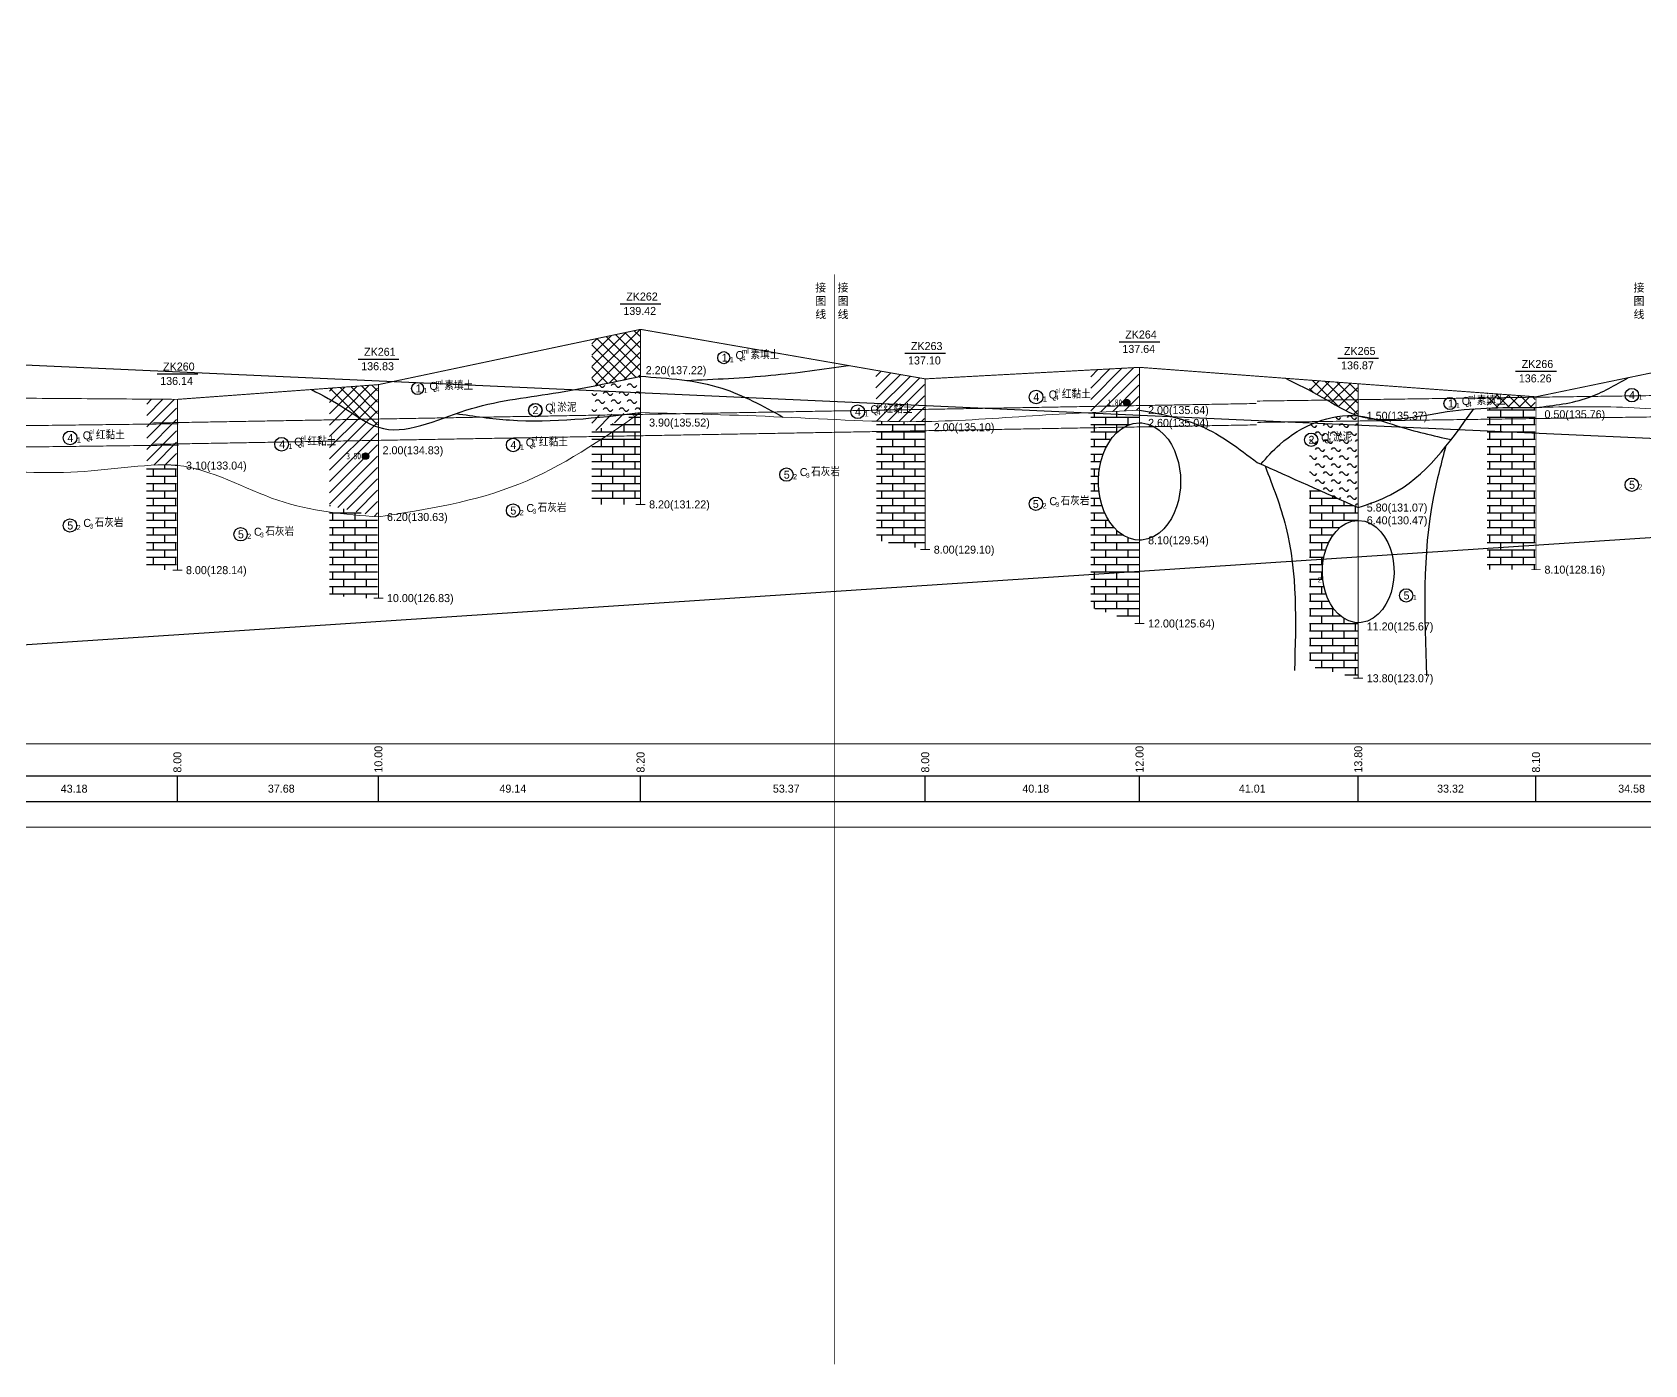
# Model space of a CAD drawing. Header units: inches. Extents: x -205 to 12199, y -11610 to -150.
# Drawn here: x 1902 to 2405, y -9451 to -9034 of the extents above; entities that cross this region are included whole.
import ezdxf

# ---------------------------------------------------------------- set-up
doc = ezdxf.new("R2010")
doc.units = ezdxf.units.IN
doc.header["$MEASUREMENT"] = 0
for name, pattern in [('ACAD_ISO03W100', [30, 12, -18]), ('ACAD_ISO05W100', [34, 24, -3, 0.5, -3, 0.5, -3]), ('ACAD_ISO12W100', [21, 12, -3, 0, -3, 0, -3])]:
    doc.linetypes.add(name, pattern=pattern)
for name, color, linetype in [('GiCAD_PouMian', 7, 'Continuous'), ('GICAD_QUYANG', 7, 'Continuous'), ('地质-图框', 7, 'Continuous'), ('地质-地层符号', 3, 'Continuous'), ('地质-地层线', 7, 'Continuous'), ('地质-地面线', 7, 'Continuous'), ('地质-填充花纹', 4, 'Continuous'), ('地质-文字', 7, 'Continuous'), ('地质-标注栏', 7, 'Continuous'), ('地质-钻孔', 7, 'Continuous'), ('挡墙底', 7, 'Continuous'), ('管底', 7, 'Continuous'), ('红线', 1, 'ACAD_ISO05W100')]:
    doc.layers.add(name, color=color, linetype=linetype)
doc.styles.add('LZ_PMT_LINE', font='', dxfattribs={"height": 2})
doc.styles.get("Standard").update_dxf_attribs({"font": ''})
doc.styles.add('地层编号', font='Comfont.shx', dxfattribs={"width": 0.7, "height": 2.5, "bigfont": 'Hztxt12a.shx'})
doc.styles.add('层底标注', font='Comfont.shx', dxfattribs={"width": 0.7, "height": 2.5, "bigfont": 'Hztxt12a.shx'})
doc.styles.add('岩土名称', font='Comfont.shx', dxfattribs={"width": 0.7, "height": 2.5, "bigfont": 'Hztxt12a.shx'})
doc.styles.add('时代', font='Comfont.shx', dxfattribs={"width": 0.7, "height": 2.5, "bigfont": 'Hztxt12a.shx'})
doc.styles.add('标注栏数据', font='Comfont.shx', dxfattribs={"width": 0.7, "height": 2.5, "bigfont": 'Hztxt12a.shx'})
doc.styles.add('钻孔标注', font='Comfont.shx', dxfattribs={"width": 0.7, "height": 2.5, "bigfont": 'Hztxt12a.shx'})
doc.styles.get('LZ_PMT_LINE').set_extended_font_data('SimSun')
doc.styles.get('Standard').set_extended_font_data('SimSun')
doc.linetypes.add('bzhjcx', pattern='A,0.001,[2,XX1.shx,S=1,R=0,X=1,Y=0],-2', length=2.001)
doc.linetypes.add('rd', pattern='A,0.7,1,[1,rd.shx,S=5,R=180,X=0,Y=0],1', length=2.7)
doc.linetypes.add('swx', pattern='A,7,-1.5,["●",LZ_PMT_LINE,S=0.05,R=0,X=0,Y=0],-1.5', length=10)
pattern_1 = [(0, (-5613.593, -12402.1654), (0, 2.3), []), (90, (-5613.593, -12402.1654), (-3.5, 2.3), [2.3, -2.3])]
pattern_2 = [(45, (-5613.593, -12402.1654), (-1.76776695, 1.76776695), [])]
pattern_3 = [(45, (-5613.593, -12402.1654), (-1.76776695, 1.76776695), []), (135, (-5613.593, -12402.1654), (-1.76776695, -1.76776695), [])]
pattern_4 = [(0, (-5703.593, -12402.1654), (0, 2.3), []), (90, (-5703.593, -12402.1654), (-3.5, 2.3), [2.3, -2.3])]
pattern_5 = [(45, (-5703.593, -12402.1654), (-1.76776695, 1.76776695), []), (135, (-5703.593, -12402.1654), (-1.76776695, -1.76776695), [])]

# ---------------------------------------------------------------- blocks, each defined once
blk = doc.blocks.new('gkqy_yuan.dwg不标')
at = {"layer": 'GiCAD_PouMian'}
h = blk.add_hatch(color=7, dxfattribs=at)
edge = h.paths.add_edge_path()
edge.add_arc((0, 0), 1, 0, 360)
at = {"layer": 'GICAD_QUYANG', "color": 7}
blk.add_circle((0, 0), 1, dxfattribs=at)

msp = doc.modelspace()

# ---------------------------------------------------------------- hatches: boundary and pattern name
at = {"layer": '地质-填充花纹', "linetype": 'Continuous'}
h = msp.add_hatch(dxfattribs=at)
h.set_pattern_fill('GKSTT', scale=0.5, style=0, pattern_type=2)
h.set_pattern_definition(pattern_3)
h.paths.add_polyline_path([(2091.31597, -9141.84656), (2083.91696, -9143.40846), (2079.01885, -9144.41271), (2076.31597, -9144.94288), (2076.31597, -9130.34192), (2091.31597, -9127.17982)])
h = msp.add_hatch(dxfattribs=at)
h.set_pattern_fill('GKNXT', scale=0.5, style=0, pattern_type=2)
h.set_pattern_definition(pattern_2)
h.paths.add_polyline_path([(2247.22668, -9152.33932), (2238.95779, -9152.74337), (2233.96409, -9152.99433), (2232.22668, -9153.08493), (2232.22668, -9139.81365), (2247.22668, -9139.00721)])
h = msp.add_hatch(dxfattribs=at)
h.set_pattern_fill('GKSTT', scale=0.5, style=0, pattern_type=2)
h.set_pattern_definition(pattern_3)
h.paths.add_polyline_path([(2009.40862, -9157.60115), (2003.37671, -9154.56262), (1999.19146, -9151.82709), (1994.40862, -9149.02523), (1994.40862, -9145.51075), (2009.40862, -9144.41207)])
h = msp.add_hatch(dxfattribs=at)
h.set_pattern_fill('GKYN', scale=0.5, style=0, pattern_type=2)
h.set_pattern_definition([(45, (-5615.093, -12402.1654), (-2.5, 2.5), [0.707107, -2.828427]), (0, (-5614.593, -12401.6654), (2.5, 2.5), [0.5, -4.5]), (315, (-5614.093, -12401.6654), (4.9999895, -1.06e-05), [1.414214, -2.12132]), (0, (-5613.093, -12402.6654), (2.5, 2.5), [0.5, -4.5]), (45, (-5612.593, -12402.6654), (-2.5, 2.5), [0.707107, -2.828427])])
h.paths.add_polyline_path([(2091.31597, -9153.14116), (2085.55723, -9153.46457), (2080.5651, -9153.74493), (2076.31597, -9153.98357), (2076.31597, -9144.94288), (2079.01885, -9144.41271), (2083.91696, -9143.40846), (2091.31597, -9141.84656)])
h = msp.add_hatch(dxfattribs=at)
h.set_pattern_fill('GKNXT', scale=0.5, style=0, pattern_type=2)
h.set_pattern_definition(pattern_2)
h.paths.add_polyline_path([(2180.266, -9155.92728), (2171.01078, -9155.93547), (2166.01183, -9155.83463), (2165.266, -9155.81132), (2165.07, -9139.90798), (2168.87567, -9140.56971), (2173.34444, -9141.34674), (2180.266, -9142.66081)])
h = msp.add_hatch(dxfattribs=at)
h.set_pattern_fill('GKSTT', scale=0.5, style=0, pattern_type=2)
h.set_pattern_definition(pattern_5)
h.paths.add_polyline_path([(2315.57047, -9144.10835), (2315.57047, -9154.00922), (2308.74833, -9150.79156), (2304.42984, -9148.27157), (2300.57047, -9146.22758), (2300.57047, -9142.98169)])
h = msp.add_hatch(dxfattribs=at)
h.set_pattern_fill('GKNXT', scale=0.5, style=0, pattern_type=2)
h.set_pattern_definition(pattern_2)
h.paths.add_polyline_path([(1946.60562, -9148.99192), (1946.60562, -9169.64373), (1937.30083, -9169.48276), (1937.30083, -9148.97406)])
h = msp.add_hatch(dxfattribs=at)
h.set_pattern_fill('GKNXT', scale=0.5, style=0, pattern_type=2)
h.set_pattern_definition(pattern_2)
h.paths.add_polyline_path([(1999.19146, -9151.82709), (2003.37671, -9154.56262), (2009.40862, -9157.60115), (2009.40862, -9185.66881), (2002.433, -9184.04269), (1997.56972, -9182.88149), (1994.40862, -9182.09968), (1994.40862, -9149.02523)])
h = msp.add_hatch(dxfattribs=at)
h.set_pattern_fill('GKSTT', scale=0.5, style=0, pattern_type=2)
h.set_pattern_definition(pattern_5)
h.paths.add_polyline_path([(2371.10627, -9148.1755), (2371.10627, -9151.52751), (2363.5318, -9151.53877), (2358.53279, -9151.6329), (2356.10627, -9151.73874), (2356.10627, -9147.07711)])
h = msp.add_hatch(dxfattribs=at)
h.set_pattern_fill('GKNXT', scale=0.5, style=0, pattern_type=2)
h.set_pattern_definition(pattern_2)
h.paths.add_polyline_path([(2091.31597, -9153.22662), (2083.13125, -9156.48422), (2078.48568, -9158.33321), (2076.31597, -9159.19677), (2076.31597, -9153.98357), (2080.5651, -9153.74493), (2085.55723, -9153.46457), (2091.31597, -9153.14116)])
h = msp.add_hatch(dxfattribs=at)
h.set_pattern_fill('GKSHY', scale=0.5, style=0, pattern_type=2)
h.set_pattern_definition(pattern_1)
h.paths.add_polyline_path([(2091.31597, -9181.79378), (2076.31597, -9181.79378), (2076.31597, -9159.19677), (2078.48568, -9158.33321), (2083.13125, -9156.48422), (2091.31597, -9153.22662)])
h = msp.add_hatch(dxfattribs=at)
h.set_pattern_fill('GKSHY', scale=0.5, style=0, pattern_type=2)
h.set_pattern_definition(pattern_1)
h.paths.add_polyline_path([(2247.22668, -9156.35488), (2245.49292, -9156.54746), (2243.60042, -9157.1834), (2241.86532, -9158.17253), (2240.32167, -9159.44094), (2238.97942, -9160.92155), (2237.83535, -9162.56058), (2236.88085, -9164.31707), (2236.10614, -9166.16011), (2235.50226, -9168.0661), (2235.0619, -9170.01644), (2234.77961, -9171.9959), (2234.6519, -9173.99132), (2234.67717, -9175.99067), (2234.85575, -9177.98219), (2235.18985, -9179.95354), (2235.68361, -9181.89103), (2236.3431, -9183.77847), (2237.17623, -9185.59579), (2238.19236, -9187.31728), (2239.40118, -9188.90902), (2240.81015, -9190.32607), (2242.41918, -9191.51008), (2244.21162, -9192.39049), (2246.14321, -9192.89454), (2247.22668, -9192.97517), (2247.22668, -9218.91117), (2242.68153, -9217.40948), (2237.88791, -9215.81727), (2233.09734, -9214.20923), (2232.22668, -9213.91238), (2232.22668, -9153.08493), (2233.96409, -9152.99433), (2238.95779, -9152.74337), (2247.22668, -9152.33932)])
h = msp.add_hatch(dxfattribs=at)
h.set_pattern_fill('GKYN', scale=0.5, style=0, pattern_type=2)
h.set_pattern_definition([(45, (-5705.093, -12402.1654), (-2.5, 2.5), [0.707107, -2.828427]), (0, (-5704.593, -12401.6654), (2.5, 2.5), [0.5, -4.5]), (315, (-5704.093, -12401.6654), (4.9999895, -1.06e-05), [1.414214, -2.12132]), (0, (-5703.093, -12402.6654), (2.5, 2.5), [0.5, -4.5]), (45, (-5702.593, -12402.6654), (-2.5, 2.5), [0.707107, -2.828427])])
h.paths.add_polyline_path([(2303.75629, -9155.74211), (2308.74833, -9154.43618), (2315.57047, -9154.00922), (2315.57047, -9182.68235), (2307.03061, -9178.87541), (2302.46383, -9176.8396), (2300.57047, -9175.99557), (2300.60938, -9157.00807)])
h = msp.add_hatch(dxfattribs=at)
h.set_pattern_fill('GKSHY', scale=0.5, style=0, pattern_type=2)
h.set_pattern_definition(pattern_4)
h.paths.add_polyline_path([(2371.10627, -9202.19381), (2356.10627, -9202.19381), (2356.10627, -9151.73874), (2358.53279, -9151.6329), (2363.5318, -9151.53877), (2371.10627, -9151.52751)])
h = msp.add_hatch(dxfattribs=at)
h.set_pattern_fill('GKSHY', scale=0.5, style=0, pattern_type=2)
h.set_pattern_definition(pattern_1)
h.paths.add_polyline_path([(2166.01183, -9155.83463), (2171.01078, -9155.93547), (2180.266, -9155.92728), (2180.266, -9195.87121), (2175.67841, -9194.84628), (2170.80365, -9193.93946), (2165.8965, -9193.16373), (2165.266, -9193.07589), (2165.266, -9155.81132)])
h = msp.add_hatch(dxfattribs=at)
h.set_pattern_fill('GKSHY', scale=0.5, style=0, pattern_type=2)
h.set_pattern_definition(pattern_1)
h.paths.add_polyline_path([(1946.60562, -9169.64373), (1946.60562, -9202.31988), (1937.21811, -9202.2502), (1937.21811, -9169.48276)])
h = msp.add_hatch(dxfattribs=at)
h.set_pattern_fill('GKSHY', scale=0.5, style=0, pattern_type=2)
h.set_pattern_definition(pattern_4)
h.paths.add_polyline_path([(2302.46383, -9176.8396), (2307.03061, -9178.87541), (2315.57047, -9182.68235), (2315.57047, -9186.8256), (2313.84168, -9187.0455), (2311.97988, -9187.76391), (2310.31245, -9188.86236), (2308.87142, -9190.24588), (2307.65995, -9191.83508), (2306.66858, -9193.57063), (2305.88462, -9195.40949), (2305.29626, -9197.32013), (2304.89413, -9199.27855), (2304.67169, -9201.26547), (2304.62532, -9203.26429), (2304.75426, -9205.25948), (2305.06063, -9207.23519), (2305.54939, -9209.17376), (2306.22845, -9211.05399), (2307.10842, -9212.84877), (2308.20183, -9214.5217), (2309.52061, -9216.02269), (2311.06987, -9217.28318), (2312.83525, -9218.21499), (2314.76472, -9218.72255), (2315.57047, -9218.77693), (2315.57047, -9236.06446), (2300.57047, -9232.30406), (2300.57047, -9175.99557)])
h = msp.add_hatch(dxfattribs=at)
h.set_pattern_fill('GKSHY', scale=0.5, style=0, pattern_type=2)
h.set_pattern_definition(pattern_1)
h.paths.add_polyline_path([(1997.56972, -9182.88149), (2002.433, -9184.04269), (2009.40862, -9185.66881), (2009.40862, -9211.06042), (2004.1689, -9211.06042), (1999.28997, -9210.66983), (1994.40862, -9209.96763), (1994.40862, -9182.09968)])

# ---------------------------------------------------------------- linework, layer by layer
for points in [[(2105.83835, -9143.0848), (2132.3015, -9141.47444), (2156.5347, -9138.42387)], [(2285.38797, -9169.22742), (2291.29108, -9163.07315), (2315.82047, -9154.12714), (2327.90504, -9157.26638), (2344.8708, -9161.58282)], [(2343.11319, -9163.80739), (2339.34822, -9179.32628), (2337.19303, -9235.32755)], [(2286.68847, -9169.80717), (2293.18764, -9188.80182), (2295.88512, -9233.71213)]]:
    msp.add_spline(points, degree=3)
at = {"layer": '地质-地层符号', "color": 7, "linetype": 'Continuous'}
for centre, major_axis in [((2117.56149, -9135.97128), (0, 1.875)), ((2021.92489, -9145.60106), (0, 1.875)), ((2215.15339, -9148.27554), (0, 2.125)), ((2344.47219, -9150.28451), (0, 1.875)), ((2401.30982, -9147.68443), (0, 2.125)), ((2058.64059, -9152.35759), (0, 2.08333)), ((2058.71732, -9152.38469), (0, 2.08333)), ((2159.43554, -9152.88022), (0, 2.125)), ((1913.33862, -9161.04256), (0, 2.125)), ((2301.10073, -9161.62819), (0, 2.08333)), ((1979.41417, -9163.00889), (0, 2.125)), ((2051.76935, -9163.24223), (0, 2.125)), ((2137.15637, -9172.50888), (0, 2.08333)), ((2401.26815, -9175.68443), (0, 2.08333)), ((2215.11172, -9181.60887), (0, 2.08333)), ((2051.72768, -9183.74222), (0, 2.08333)), ((1913.29695, -9188.39449), (0, 2.08333)), ((1966.61941, -9191.146), (0, 2.08333)), ((2330.79707, -9210.25112), (0, 2.08333))]:
    msp.add_ellipse(centre, major_axis=major_axis, ratio=1, dxfattribs=at)
at = {"layer": '地质-地层线', "color": 0, "linetype": 'rd', "flags": 128}
for points in [[(2260.31001, -9174.66802), (2260.23299, -9176.66605), (2260.00213, -9178.65217), (2259.61456, -9180.6137), (2259.0655, -9182.53622), (2258.34823, -9184.40242), (2257.45427, -9186.19055), (2256.37398, -9187.87241), (2255.09803, -9189.41071), (2253.62076, -9190.75612), (2251.94664, -9191.84574), (2250.10052, -9192.6065), (2248.1377, -9192.96944), (2247.47668, -9192.99378), (2246.14321, -9192.89454), (2244.21162, -9192.39049), (2242.41918, -9191.51008), (2240.81015, -9190.32607), (2239.40118, -9188.90902), (2238.19236, -9187.31728), (2237.17623, -9185.59579), (2236.3431, -9183.77846), (2235.68361, -9181.89103), (2235.18985, -9179.95354), (2234.85575, -9177.98218), (2234.67717, -9175.99067), (2234.6519, -9173.99132), (2234.77961, -9171.9959), (2235.0619, -9170.01644), (2235.50226, -9168.0661), (2236.10614, -9166.16011), (2236.88085, -9164.31707), (2237.83535, -9162.56058), (2238.97942, -9160.92155), (2240.32167, -9159.44094), (2241.86532, -9158.17253), (2243.60042, -9157.1834), (2245.49292, -9156.54746), (2247.47668, -9156.32711), (2248.15281, -9156.35257), (2250.11504, -9156.71872), (2251.96002, -9157.48226), (2253.63271, -9158.57408), (2255.10846, -9159.92118), (2256.38289, -9161.46073), (2257.46173, -9163.14353), (2258.35431, -9164.93235), (2259.07029, -9166.79904), (2259.6181, -9168.72192), (2260.00446, -9170.68369), (2260.23415, -9172.66995)], [(2327.0129, -9203.38216), (2326.87358, -9205.37665), (2326.55663, -9207.35068), (2326.05689, -9209.28644), (2325.36631, -9211.16247), (2324.47412, -9212.95118), (2323.36772, -9214.61552), (2322.03538, -9216.10444), (2320.47271, -9217.34818), (2318.69576, -9218.25757), (2316.75928, -9218.73749), (2315.82047, -9218.7938), (2314.76472, -9218.72256), (2312.83525, -9218.21499), (2311.06987, -9217.28319), (2309.52061, -9216.02269), (2308.20183, -9214.5217), (2307.10842, -9212.84877), (2306.22845, -9211.05399), (2305.54939, -9209.17375), (2305.06063, -9207.23519), (2304.75426, -9205.25948), (2304.62532, -9203.26429), (2304.67169, -9201.26547), (2304.89413, -9199.27855), (2305.29626, -9197.32013), (2305.88462, -9195.40949), (2306.66858, -9193.57063), (2307.65995, -9191.83508), (2308.87142, -9190.24588), (2310.31245, -9188.86236), (2311.97988, -9187.76391), (2313.84168, -9187.0455), (2315.82047, -9186.7938), (2315.93837, -9186.79469), (2317.91326, -9187.0756), (2319.76526, -9187.81908), (2321.41985, -9188.93689), (2322.84725, -9190.33453), (2324.04542, -9191.93382), (2325.02421, -9193.67652), (2325.79633, -9195.5204), (2326.37348, -9197.43446), (2326.76487, -9199.39506), (2326.97686, -9201.38312)]]:
    msp.add_lwpolyline(points, close=True, dxfattribs=at)
at = {"layer": '地质-地层线', "color": 7, "linetype": 'bzhjcx', "lineweight": 0}
for points, knots in [([(2371.35627, -9151.52714), (2380.92912, -9151.31183), (2400.07482, -9150.88122), (2426.78381, -9154.00465), (2445.82596, -9146.52681), (2459.3818, -9142.48915), (2472.7436, -9139.55387), (2485.46875, -9129.97778), (2497.43758, -9138.49388), (2509.67987, -9144.01342), (2526.30241, -9157.61538), (2541.41689, -9154.24831), (2549.62665, -9151.68299)], [0, 0, 0, 0, 28.819748731, 57.639497462, 78.744744499, 89.298410716, 99.849991536, 120.955238574, 126.964205722, 141.686175523, 162.417112472, 186.611291417, 186.611291417, 186.611291417, 186.611291417]), ([(1606.85562, -9203.72572), (1613.58872, -9202.93126), (1631.89918, -9197.5665), (1658.53081, -9196.26818), (1688.34895, -9191.79363), (1716.71351, -9188.04061), (1745.06425, -9184.92495), (1775.14064, -9178.40116), (1806.02618, -9185.51613), (1835.964, -9197.35276), (1858.34245, -9182.82245), (1881.45382, -9169.67671), (1912.8324, -9173.74172), (1935.94801, -9169.00987), (1946.85562, -9169.50247)], [1180.636197901, 1180.636197901, 1180.636197901, 1180.636197901, 1200.987491099, 1233.678145753, 1262.302481507, 1290.926817261, 1319.551153016, 1348.17548877, 1381.513107285, 1414.850725799, 1436.184780666, 1457.518835533, 1493.560249687, 1526.889464023, 1526.889464023, 1526.889464023, 1526.889464023]), ([(1944.1967, -9169.48276), (1945.08346, -9169.52966), (1956.56768, -9170.13695), (1978.20829, -9183.23584), (1999.17518, -9184.89667), (2009.65862, -9185.72709)], [1526.889464023, 1526.889464023, 1526.889464023, 1526.889464023, 1529.60166384, 1562.014450739, 1594.427237638, 1594.427237638, 1594.427237638, 1594.427237638])]:
    msp.add_open_spline(points, degree=3, knots=knots, dxfattribs=at)
at = {"layer": '地质-地层线', "color": 7, "lineweight": 25}
for points in [[(1988.72429, -9145.92709), (1999.19146, -9151.82709), (2009.65862, -9157.72709), (2036.96107, -9152.41599), (2064.26352, -9147.10488), (2091.56597, -9141.79378)], [(2091.56597, -9141.79378), (2116.96629, -9145.51129), (2136.04098, -9154.52709)], [(2293.03921, -9142.41601), (2304.42984, -9148.27157), (2315.82047, -9154.12714), (2343.58837, -9152.82714), (2371.35627, -9151.52714)], [(2371.35627, -9151.52714), (2387.79183, -9148.42952), (2400.176, -9142.22711)], [(2033.95692, -9153.42688), (2050.6123, -9155.4271), (2091.56597, -9153.12712)]]:
    msp.add_spline(points, degree=3, dxfattribs=at)
at = {"layer": '地质-地层线', "color": 7, "linetype": 'bzhjcx', "lineweight": 0}
for points in [[(2009.65862, -9185.72709), (2053.57949, -9175.4719), (2091.56597, -9153.12712)], [(2091.56597, -9153.12712), (2136.04098, -9154.52709), (2180.516, -9155.92706), (2213.99634, -9154.12708), (2247.47668, -9152.32711)]]:
    msp.add_spline(points, degree=3, dxfattribs=at)
at = {"layer": '地质-地层线', "color": 7, "linetype": 'bzhjcx', "lineweight": 25}
for points in [[(2247.47668, -9152.32711), (2266.71926, -9157.38526), (2284.1967, -9168.69637)], [(2315.82047, -9182.7938), (2325.91052, -9178.79541), (2351.88471, -9151.95787)]]:
    msp.add_spline(points, degree=3, dxfattribs=at)
at = {"layer": '地质-地层线', "color": 7, "linetype": 'bzhjcx', "lineweight": 25, "start_tangent": (0.913356264, -0.407161312), "end_tangent": (0.913356264, -0.407161312)}
msp.add_spline([(2284.1967, -9168.69637), (2315.82047, -9182.7938)], degree=3, dxfattribs=at)
at = {"layer": '地质-地面线', "color": 0, "linetype": 'Continuous', "const_width": 0.3}
for points in [[(2284.1967, -9141.75184), (2315.82047, -9144.12713), (2371.35627, -9148.19381), (2428.99573, -9136.26042), (2489.71869, -9121.6604), (2525.88978, -9133.26043), (2587.32431, -9128.19381), (2624.1967, -9132.05467)], [(1944.1967, -9148.97406), (1946.85562, -9148.99377), (2009.65862, -9144.39376), (2091.56597, -9127.12712), (2180.516, -9142.59373), (2247.47668, -9138.99377), (2284.1967, -9141.75184)], [(1606.85562, -9138.97159), (1659.95155, -9140.28016), (1773.47087, -9156.0135), (1839.11747, -9149.01348), (1877.55031, -9148.48014), (1946.85562, -9148.99377)]]:
    msp.add_lwpolyline(points, dxfattribs=at)
at = {"layer": '地质-标注栏', "color": 7, "linetype": 'Continuous', "const_width": 0.3}
for points in [[(1566.85541, -9256.61336), (1956.85541, -9256.61336)], [(1904.19649, -9256.59365), (2294.19649, -9256.59365)], [(2244.19649, -9256.59365), (2634.19649, -9256.59365)], [(1566.85541, -9282.61336), (1956.85541, -9282.61336)], [(1904.19649, -9282.59365), (2294.19649, -9282.59365)], [(2244.19649, -9282.59365), (2634.19649, -9282.59365)]]:
    msp.add_lwpolyline(points, dxfattribs=at)
at = {"layer": '地质-标注栏', "color": 7, "linetype": 'Continuous'}
for points in [[(1566.85541, -9266.61336), (1956.85541, -9266.61336)], [(1904.19649, -9266.59365), (2294.19649, -9266.59365)], [(1946.85562, -9274.59365), (1946.85562, -9266.59365)], [(1946.85562, -9274.59365), (1946.85562, -9266.59365)], [(2009.65862, -9274.59365), (2009.65862, -9266.59365)], [(2009.65862, -9274.59365), (2009.65862, -9266.59365)], [(2091.56597, -9274.59365), (2091.56597, -9266.59365)], [(2091.56597, -9274.59365), (2091.56597, -9266.59365)], [(2180.516, -9274.59365), (2180.516, -9266.59365)], [(2180.516, -9274.59365), (2180.516, -9266.59365)], [(2244.19649, -9266.59365), (2634.19649, -9266.59365)], [(2247.47668, -9274.59365), (2247.47668, -9266.59365)], [(2247.47668, -9274.59365), (2247.47668, -9266.59365)], [(2315.82047, -9274.59365), (2315.82047, -9266.59365)], [(2315.82047, -9274.59365), (2315.82047, -9266.59365)], [(2371.35627, -9274.59365), (2371.35627, -9266.59365)], [(2371.35627, -9274.59365), (2371.35627, -9266.59365)], [(1566.85541, -9274.61336), (1956.85541, -9274.61336)], [(1904.19649, -9274.59365), (2294.19649, -9274.59365)], [(2244.19649, -9274.59365), (2634.19649, -9274.59365)]]:
    msp.add_lwpolyline(points, dxfattribs=at)
at = {"layer": '地质-钻孔', "color": 7, "linetype": 'Continuous'}
for p, q in [((2085.20284, -9119.1271), (2097.92892, -9119.1271)), ((2241.11349, -9130.9938), (2253.84005, -9130.9938)), ((2003.29562, -9136.3937), (2016.02169, -9136.3937)), ((2174.15304, -9134.59365), (2186.87911, -9134.59365)), ((2309.45724, -9136.1271), (2322.1838, -9136.1271)), ((1940.49239, -9140.9938), (1953.21896, -9140.9938)), ((2364.99337, -9140.19375), (2377.71944, -9140.19375))]:
    msp.add_line(p, q, dxfattribs=at)
at = {"layer": '地质-钻孔', "color": 7, "const_width": 0.3, "flags": 128}
for points in [[(2091.56597, -9127.12711), (2091.56597, -9181.79378)], [(2247.47668, -9138.99377), (2247.47668, -9218.99377)], [(2009.65862, -9144.39376), (2009.65862, -9211.06042)], [(2180.516, -9142.59373), (2180.516, -9195.92706)], [(2315.82047, -9144.12714), (2315.82047, -9236.12714)], [(1946.85562, -9148.99377), (1946.85562, -9202.32711)], [(2371.35627, -9148.19381), (2371.35627, -9202.19381)]]:
    msp.add_lwpolyline(points, dxfattribs=at)
at = {"layer": '地质-钻孔', "color": 7, "linetype": 'Continuous', "const_width": 0.3, "flags": 128}
for points in [[(2090.06597, -9181.79378), (2093.06597, -9181.79378)], [(2179.016, -9195.92706), (2182.016, -9195.92706)], [(1945.35562, -9202.32711), (1948.35562, -9202.32711)], [(2369.85627, -9202.19381), (2372.85627, -9202.19381)], [(2008.15862, -9211.06042), (2011.15862, -9211.06042)], [(2245.97668, -9218.99377), (2248.97668, -9218.99377)], [(2314.32047, -9236.12714), (2317.32047, -9236.12714)]]:
    msp.add_lwpolyline(points, dxfattribs=at)
at = {"layer": '挡墙底', "linetype": 'ACAD_ISO12W100', "const_width": 0.3}
for points in [[(2284.3035, -9156.19198), (2624.49799, -9151.49262)], [(1939.14741, -9163.04618), (2284.11115, -9156.96053)], [(1606.77105, -9167.49421), (1947.20817, -9163.27897)]]:
    msp.add_lwpolyline(points, dxfattribs=at)
at = {"layer": '管底'}
for points in [[(-198.22635, -9363.82566), (4802.01627, -9034.32052)], [(-93.03196, -9048.34204), (4879.15883, -9272.68595)]]:
    msp.add_lwpolyline(points, dxfattribs=at)
at = {"layer": '管底', "linetype": 'swx', "const_width": 0.3}
for points in [[(2284.21143, -9149.52661), (2624.40592, -9144.82725)], [(1939.02983, -9156.38121), (2283.99357, -9150.29556)], [(1606.68852, -9160.82872), (1947.12564, -9156.61348)]]:
    msp.add_lwpolyline(points, dxfattribs=at)
at = {"layer": '红线', "linetype": 'ACAD_ISO03W100', "ltscale": 0.4, "const_width": 0.2}
msp.add_lwpolyline([(2152.15432, -9109.90683), (2152.15432, -9450.45867)], dxfattribs=at)

# ---------------------------------------------------------------- block references
at = {"layer": '地质-图框', "linetype": 'Continuous'}
for p in [(2243.47668, -9149.99377), (2005.65862, -9166.72709)]:
    msp.add_blockref('gkqy_yuan.dwg不标', p, dxfattribs=at)

# ---------------------------------------------------------------- texts
at = {"layer": '地质-图框', "color": 0, "linetype": 'Continuous', "width": 0.7}
for s, p in [('1.80', (2237.47221, -9150.99377)), ('3.50', (1999.65415, -9167.72709))]:
    msp.add_text(s, height=2, dxfattribs=at).set_placement(p)
at = {"layer": '地质-地层符号', "color": 7, "linetype": 'Continuous'}
for s, height, style, p in [('Q', 2.5, '时代', (2121.24899, -9136.42128)), ('素填土', 2.5, '岩土名称', (2125.91566, -9136.42128)), ('1', 2.5, '地层编号', (2116.93649, -9137.22128)), ('1', 1.625, '地层编号', (2119.43649, -9137.42128)), ('1', 2.5, '地层编号', (2021.29989, -9146.85106)), ('Q', 2.5, '时代', (2025.61239, -9146.05106)), ('素填土', 2.5, '岩土名称', (2030.27905, -9146.05106)), ('1', 1.625, '地层编号', (2023.79989, -9147.05106)), ('4', 2.5, '地层编号', (2214.27839, -9149.52554)), ('1', 1.625, '地层编号', (2217.27839, -9149.72554)), ('Q', 2.5, '时代', (2219.09089, -9148.72554)), ('红黏土', 2.5, '岩土名称', (2223.21589, -9148.72554)), ('1', 2.5, '地层编号', (2343.84719, -9151.53451)), ('Q', 2.5, '时代', (2348.15969, -9150.73451)), ('素填土', 2.5, '岩土名称', (2352.82635, -9150.73451)), ('4', 2.5, '地层编号', (2400.43482, -9148.93443)), ('1', 1.625, '地层编号', (2403.43482, -9149.13443)), ('2', 2.5, '地层编号', (2057.80725, -9153.60759)), ('Q', 2.5, '时代', (2061.80066, -9152.83469)), ('淤泥', 2.5, '岩土名称', (2065.55066, -9152.83469)), ('4', 2.5, '地层编号', (2158.56054, -9154.13022)), ('1', 1.625, '地层编号', (2161.56054, -9154.33022)), ('Q', 2.5, '时代', (2163.37304, -9153.33022)), ('红黏土', 2.5, '岩土名称', (2167.49804, -9153.33022)), ('1', 1.625, '地层编号', (2346.34719, -9151.73451)), ('Q', 2.5, '时代', (1917.27612, -9161.49256)), ('红黏土', 2.5, '岩土名称', (1921.40112, -9161.49256)), ('Q', 2.5, '时代', (2304.18407, -9162.07819)), ('淤泥', 2.5, '岩土名称', (2307.93407, -9162.07819)), ('4', 2.5, '地层编号', (1912.46362, -9162.29256)), ('1', 1.625, '地层编号', (1915.46362, -9162.49256)), ('4', 2.5, '地层编号', (1978.68123, -9164.27656)), ('1', 1.625, '地层编号', (1981.53917, -9164.45889)), ('Q', 2.5, '时代', (1983.35167, -9163.45889)), ('红黏土', 2.5, '岩土名称', (1987.47667, -9163.45889)), ('4', 2.5, '地层编号', (2050.89435, -9164.49223)), ('1', 1.625, '地层编号', (2053.89435, -9164.69223)), ('Q', 2.5, '时代', (2055.70685, -9163.69223)), ('红黏土', 2.5, '岩土名称', (2059.83185, -9163.69223)), ('2', 2.5, '地层编号', (2300.2674, -9162.87819)), ('5', 2.5, '地层编号', (2136.32303, -9173.75888)), ('2', 1.625, '地层编号', (2139.2397, -9173.95888)), ('C', 2.5, '时代', (2141.32303, -9172.95888)), ('石灰岩', 2.5, '岩土名称', (2144.8647, -9172.95888)), ('5', 2.5, '地层编号', (2400.43482, -9176.93443)), ('C', 2.5, '时代', (2219.27839, -9182.05887)), ('石灰岩', 2.5, '岩土名称', (2222.82005, -9182.05887)), ('2', 1.625, '地层编号', (2403.35148, -9177.13443)), ('5', 2.5, '地层编号', (2050.89435, -9184.99222)), ('2', 1.625, '地层编号', (2053.81101, -9185.19222)), ('C', 2.5, '时代', (2055.89435, -9184.19222)), ('石灰岩', 2.5, '岩土名称', (2059.43601, -9184.19222)), ('5', 2.5, '地层编号', (2214.12967, -9182.93358)), ('2', 1.625, '地层编号', (2217.19505, -9183.05887)), ('5', 2.5, '地层编号', (1912.46362, -9189.64449)), ('2', 1.625, '地层编号', (1915.38028, -9189.84449)), ('C', 2.5, '时代', (1917.46362, -9188.84449)), ('石灰岩', 2.5, '岩土名称', (1921.00528, -9188.84449)), ('5', 2.5, '地层编号', (1965.78608, -9192.396)), ('C', 2.5, '时代', (1970.78608, -9191.596)), ('石灰岩', 2.5, '岩土名称', (1974.32775, -9191.596)), ('2', 1.625, '地层编号', (1968.70275, -9192.596)), ('2', 1.625, '地层编号', (2303.18407, -9206.19479)), ('5', 2.5, '地层编号', (2329.96374, -9211.50112)), ('1', 1.625, '地层编号', (2332.8804, -9211.70112))]:
    msp.add_text(s, height=height, dxfattribs=dict(at, style=style)).set_placement(p)
at = {"layer": '地质-地层符号', "color": 7, "linetype": 'Continuous', "style": '时代', "width": 0.8}
for s, p in [('ml', (2123.28232, -9134.75462)), ('4', (2123.28232, -9136.92128)), ('ml', (2027.64572, -9144.3844)), ('4', (2027.64572, -9146.55106)), ('h', (2063.83399, -9151.16802)), ('4', (2221.12422, -9149.22554)), ('el', (2221.12422, -9147.05887)), ('ml', (2350.19302, -9149.06785)), ('4', (2063.83399, -9153.33469)), ('4', (2165.40637, -9153.83022)), ('el', (2165.40637, -9151.66355)), ('4', (2350.19302, -9151.23451)), ('el', (1919.30945, -9159.8259)), ('h', (2306.2174, -9160.41152)), ('4', (1919.30945, -9161.99256)), ('4', (1985.385, -9163.95889)), ('el', (1985.385, -9161.79222)), ('4', (2057.74018, -9164.19223)), ('el', (2057.74018, -9162.02556)), ('4', (2306.2174, -9162.57819)), ('3', (2143.27303, -9173.45888)), ('3', (2057.84435, -9184.69222)), ('3', (2221.22839, -9182.55887)), ('3', (1919.41362, -9189.34449)), ('3', (1972.73608, -9192.096))]:
    msp.add_text(s, height=1.5, dxfattribs=at).set_placement(p)
at = {"layer": '地质-文字', "color": 7, "linetype": 'Continuous', "style": '层底标注'}
for s, p in [('2.20(137.22)', (2093.19286, -9141.13585)), ('2.00(135.64)', (2250.15873, -9153.59223)), ('1.50(135.37)', (2318.47929, -9155.36779)), ('0.50(135.76)', (2374.01509, -9154.90067)), ('3.90(135.52)', (2094.24802, -9157.49393)), ('2.00(135.10)', (2183.19804, -9158.9364)), ('2.60(135.04)', (2250.15873, -9157.59223)), ('2.00(134.83)', (2010.96726, -9166.14962)), ('3.10(133.04)', (1949.53766, -9170.92556)), ('6.20(130.63)', (2012.34067, -9186.99221)), ('8.20(131.22)', (2094.24802, -9183.0589)), ('5.80(131.07)', (2318.47929, -9184.03445)), ('6.40(130.47)', (2318.47929, -9188.03445)), ('8.00(129.10)', (2183.19804, -9197.19219)), ('8.10(129.54)', (2250.15873, -9194.2589)), ('8.00(128.14)', (1949.53766, -9203.59223)), ('8.10(128.16)', (2374.01509, -9203.43446)), ('10.00(126.83)', (2012.34067, -9212.32555)), ('12.00(125.64)', (2250.15873, -9220.2589)), ('11.20(125.67)', (2318.47929, -9221.18803)), ('13.80(123.07)', (2318.47929, -9237.36779))]:
    msp.add_text(s, height=2.5, dxfattribs=at).set_placement(p)
at = {"layer": '地质-标注栏', "color": 7, "linetype": 'Continuous', "style": '标注栏数据'}
for s, p in [('8.00', (1948.10562, -9265.59365)), ('10.00', (2010.90862, -9265.59365)), ('8.20', (2092.81597, -9265.59365)), ('8.00', (2181.766, -9265.59365)), ('12.00', (2248.72668, -9265.59365)), ('13.80', (2317.07047, -9265.59365)), ('8.10', (2372.60627, -9265.59365))]:
    msp.add_text(s, height=2.5, rotation=90.0000025, dxfattribs=at).set_placement(p)
for s, p in [('43.18', (1910.40393, -9271.86336)), ('37.68', (1975.12863, -9271.84365)), ('49.14', (2047.48381, -9271.84365)), ('53.37', (2132.91249, -9271.84365)), ('40.18', (2210.86785, -9271.84365)), ('41.01', (2278.52009, -9271.84365)), ('33.32', (2340.45988, -9271.84365)), ('34.58', (2397.04751, -9271.84365))]:
    msp.add_text(s, height=2.5, dxfattribs=at).set_placement(p)
at = {"layer": '地质-钻孔', "color": 7, "linetype": 'Continuous', "style": '钻孔标注'}
for s, p in [('ZK262', (2087.0967, -9118.12711)), ('139.42', (2086.20284, -9122.62711)), ('ZK264', (2243.00741, -9129.99377)), ('ZK261', (2005.18935, -9135.39376)), ('ZK263', (2176.04672, -9133.59373)), ('137.64', (2242.11355, -9134.49377)), ('ZK265', (2311.3512, -9135.12714)), ('ZK260', (1942.38634, -9139.99377)), ('136.83', (2004.2955, -9139.89376)), ('137.10', (2175.15287, -9138.09373)), ('136.87', (2310.45734, -9139.62714)), ('ZK266', (2366.887, -9139.19381)), ('136.14', (1941.49249, -9144.49377)), ('136.26', (2365.99314, -9143.69381))]:
    msp.add_text(s, height=2.5, dxfattribs=at).set_placement(p)
at = {"layer": '红线', "char_height": 2.5, "attachment_point": 1}
for insert in [(2146.17829, -9112.85057), (2153.14361, -9112.85057), (2401.83021, -9112.85057)]:
    msp.add_mtext_dynamic_manual_height_columns('接图线', width=3.594619, gutter_width=12.5, heights=[0], dxfattribs=dict(at, insert=insert))

doc.saveas('drawing.dxf')
